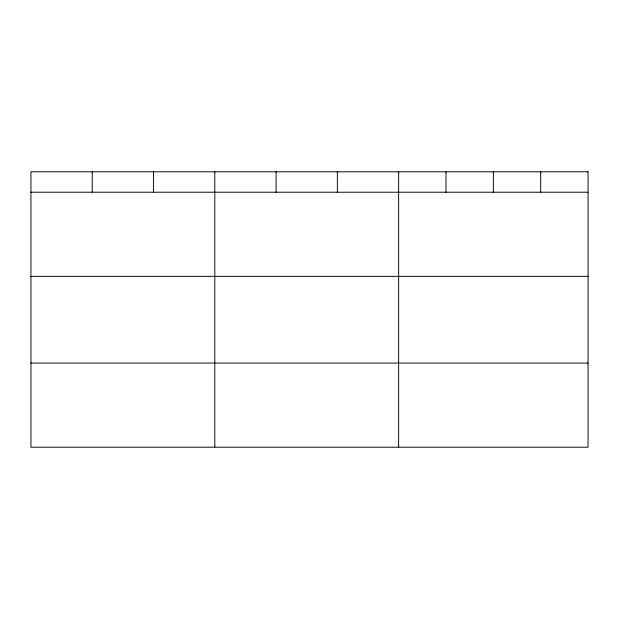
<?xml version="1.0" encoding="UTF-8"?>
<svg xmlns="http://www.w3.org/2000/svg" width="619" height="619" viewBox="0 0 619 619"><rect width="100%" height="100%" fill="white"/><g stroke="black" fill="none" stroke-linecap="round" stroke-linejoin="round"><path stroke-width="0.93" d="M30.95 192.223L588.05 192.223M30.95 276.368L588.05 276.368M30.95 363.067L588.05 363.067M540.697 171.788L540.697 192.223M493.343 171.788L493.343 192.223M445.99 171.788L445.99 192.223M398.636 171.788L398.636 447.212M337.355 171.788L337.355 192.223M276.074 171.788L276.074 192.223M214.793 171.788L214.793 447.212M153.512 171.788L153.512 192.223M92.231 171.788L92.231 192.223M588.05 171.788L30.95 171.788L30.95 447.212L588.05 447.212L588.05 171.788"/></g></svg>
